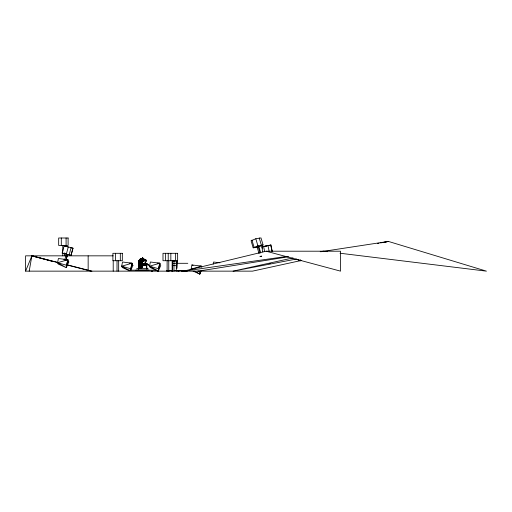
<?xml version="1.0" encoding="UTF-8"?>
<svg xmlns="http://www.w3.org/2000/svg" width="512" height="512" viewBox="0 0 512 512"><rect width="100%" height="100%" fill="white"/><g stroke="black" fill="none" stroke-linecap="round" stroke-linejoin="round"><path stroke-width="0.77" d="M138.47 268.058C138.08 264.512 138.765 260.026 142.285 258.304L145.856 260.102L146.368 260.838L145.184 260.346L144.205 260.589L146.15 261.126M138.458 265.843L138.464 268.966L138.464 263.91L138.861 262.861L138.464 268.966L138.49 264.205M144.282 259.654L146.368 260.838L146.374 260.435L142.285 258.432L140.102 260.218L139.597 259.802L140.23 259.078L140.883 259.328M142.861 258.592L142.714 257.754L142.342 258.528L143.949 259.712L142.669 261.306L141.773 261.306L140.013 260.288L140.224 261.971L139.322 264.448L139.622 268.301L138.432 267.578L138.483 264.102L138.49 266.202M138.426 268.806L141.702 268.038L140.179 265.03L140.941 263.738L141.325 260.922L140.973 259.187L145.856 260.102L145.702 260.832L141.786 258.65L142.496 258.912L142.714 257.882M145.677 263.085L148.422 264.762L145.472 263.61L143.718 264.134L145.478 262.912A0.89 0.89 0.7 0 1 145.683 263.027L145.472 263.667L145.478 262.912L143.776 263.827L145.478 262.97A0.89 0.89 0.7 0 1 145.677 263.085L148.173 264.442L148.429 265.126L145.472 263.667L143.981 263.597L141.702 268.038L138.426 268.64L138.483 264.102L138.451 265.722L139.322 264.448L140.179 265.03L146.784 265.03M146.63 268.557L147.008 268.563L146.63 268.518L146.899 269.107L146.765 265.197L142.637 265.222L146.208 265.197L146.714 268.518M141.658 258.618L140.614 258.925L141.075 258.432L141.658 258.618L140.755 258.835L140.96 259.322L141.075 258.432L141.421 258.829M141.094 259.213L141.773 261.306L145.856 260.102L142.285 258.304L145.856 260.115L145.702 260.832L145.19 260.218L144.224 260.365M144.128 264.486L143.398 264.083L144.051 264.07L145.139 265.146L143.699 264.787M145.472 263.667L148.422 264.717M145.478 262.97L142.925 264.026L145.478 262.912M146.208 265.197L144.954 265.018M146.214 264.55L142.445 263.75L138.464 263.91L138.502 264.301M145.702 260.602L146.368 260.774L144.147 259.514M147.002 268.954L146.63 268.518M147.974 264.666L148.378 265.171M140.013 260.288L139.187 261.274L139.155 263.168L140.179 265.03M144.275 259.75L146.374 260.435M66.272 267.654L66.426 265.216L67.872 259.731L58.413 258.528L57.562 262.726L58.202 264.045L66.272 267.654L57.562 262.726L67.872 259.731L68.8 261.997L66.586 266.95M130.406 270.528L131.974 263.213L122.515 262.01L121.664 266.208L122.304 267.533L129.024 270.541M158.221 271.142L159.827 263.213L149.517 266.208L158.221 271.142L158.381 268.698L159.827 263.213L150.368 262.01L149.517 266.208L150.157 267.533L158.221 271.142L160.755 265.485L159.827 263.213L157.44 263.168M193.082 271.066L199.802 274.074L199.962 271.629L197.741 271.008M297.51 259.629L300.198 260.832L300.275 259.616M141.811 266.624L141.702 268.038L141.83 266.694M141.792 266.464L141.658 267.712L138.995 268.755M141.862 266.144L141.658 267.712L138.426 268.64M29.203 271.142L31.872 255.84L58.048 262.509M139.322 264.448L138.464 263.91L139.187 261.274L140.954 262.797L141.907 262.861L142.246 263.917L141.907 262.861L142.669 261.306L142.317 263.328L142.669 261.306L139.706 263.846M146.765 265.254L146.714 264.787M141.773 261.306L142.707 259.206L143.11 260.755C141.901 261.67 142.074 265.856 142.669 261.306M66.413 266.938L67.872 259.731L63.891 259.654M130.515 270.419L131.974 263.213L129.581 263.168M194.445 271.04L199.802 274.074L200.384 271.187M192.57 269.555L191.098 269.139L191.949 264.941L201.402 266.144L201.869 267.277M213.171 264.109L213.6 262.01L219.904 262.816M142.714 257.754L142.496 258.746M64.122 245.862L72.966 248.192L71.078 255.354L64.685 253.709L62.163 253.03L64.122 245.862L68.269 246.944L64.794 259.878M69.178 254.842L71.059 247.68M69.011 254.842L70.995 255.354L72.966 248.192M146.144 261.062L144.205 260.589M301.709 260.384L252.499 271.142L25.6 271.142L31.872 255.84L57.952 262.598M138.816 260.787L139.302 261.261L139.68 260.717L139.194 260.243L138.816 260.787L139.366 261.21L139.194 260.243C140.986 260.819 137.984 261.747 139.194 260.243L139.782 260.614M130.688 270.432L132.902 265.485L131.974 263.213L121.664 266.208L129.702 270.758M199.802 274.074L201.069 271.245M140.736 259.494L140.23 259.078L139.616 259.987L140.269 260.237M139.622 268.301L142.445 263.75L140.954 262.797M143.718 264.134L143.981 263.693M140.23 259.078L139.597 259.802M138.445 266.65L139.315 265.376L140.55 265.683M138.432 267.578L139.309 266.304L141.658 267.712L143.187 265.056L146.387 264.576M140.614 258.925L141.075 258.432M141.325 260.922L138.464 263.91L139.187 261.274M258.688 246.957L263.072 244.973L260.992 237.926L255.808 238.752L251.091 240.768L253.171 247.808L257.357 247.341M253.171 247.808L257.888 245.798L263.072 244.973M186.362 271.533L186.982 271.142L186.982 271.533L186.362 271.533L186.362 271.142M143.718 264.512L144.371 264.16M141.786 258.65L142.285 258.432M142.906 259.981L141.146 260.051L140.666 260.602L141.139 261.856L142.285 262.08L142.291 263.258M259.027 253.542L256.998 246.682L258.771 246.298L260.57 252.397M146.368 260.474L145.184 260.346L142.656 261.331L143.648 260.8A2.605 2.598 0.7 0 0 144.896 260.429L146.368 260.454L145.856 260.134L144.896 260.557A2.592 2.579 0.7 0 1 143.462 260.922L142.899 260.128M191.098 269.139L201.402 266.144L199.808 266.118M138.989 260.736L139.917 260.467M140.064 268.339L141.677 267.878M183.578 270.611L183.578 271.142L266.138 251.206L340.538 251.206L340.538 271.142L266.138 251.206M293.05 257.907L233.082 271.142L296.621 258.989M321.082 251.718L388.403 241.427L486.4 271.142L340.038 253.235M262.816 251.93L261.792 246.842L270.778 245.037L272.397 251.571M383.718 242.451L388.403 241.427L380.563 242.931M271.085 245.037L261.792 246.842M67.283 262.291L68.8 261.997M131.386 265.779L132.902 265.485M377.421 243.526L378.989 243.232M198.406 271.142L288.826 256.723M323.424 251.206L320.275 251.706L323.424 251.206L327.379 251.693M183.558 271.142L287.072 256.384M266.682 245.882L265.594 246.125M256.998 246.682L257.702 246.682M62.163 253.03L66.387 254.106M113.21 255.84L25.6 255.84L25.6 271.142M173.434 263.302L187.814 263.302M270.195 263.36L269.107 263.61M172.205 265.658L176.32 265.658M136.717 268.64L148.109 268.64M135.923 270.112L148.902 270.112M128.461 270.189L156.365 270.189M172.41 270.419L166.566 270.419L166.566 271.142M175.494 270.419L188.122 270.419M174.08 270.611L186.259 270.611M140.922 266.336L142.426 266.349L140.941 263.738M181.472 271.142L186.675 271.533M143.398 264.083L146.214 264.493L146.208 265.254L146.464 264.55M144.064 265.203L143.187 265.056L142.445 263.75M143.584 259.187L144.32 259.398M67.283 264.864L91.917 271.142M70.893 247.68L72.877 248.192M67.155 264.979L90.931 271.142M31.872 255.84L51.917 261.293M149.517 266.208L158.381 268.698M121.664 266.208L130.528 268.698M57.562 262.726L66.426 265.216M141.798 258.47L145.856 260.102M191.949 264.941L193.094 265.478M297.517 259.315L300.198 260.832M138.803 260.723L139.29 261.19M140.627 258.829L140.96 259.322M145.824 260.198L146.368 260.838M259.226 237.926L261.306 244.973M255.808 238.752L257.888 245.798M258.067 246.298L260.096 253.158M251.962 240.141L254.042 247.187M270.778 245.037L272.09 251.571M267.987 245.562L269.152 251.373M263.616 246.445L264.634 251.533M262.15 246.842L262.438 248.294M183.142 270.611L183.142 271.142M179.085 270.611L179.085 271.142M178.65 270.611L178.65 271.142M177.805 270.611L177.805 271.142M176.32 271.142L176.32 261.114L172.205 261.114L172.205 271.142M175.629 253.306L175.629 260.717M173.978 260.717L173.978 271.142M172.653 270.611L172.653 271.142M172.333 260.717L172.333 271.142M171.795 270.611L171.795 271.142M170.842 253.306L170.842 260.717M169.184 270.419L169.184 271.142M168.762 260.717L168.762 270.394M168.499 271.142L168.499 271.533L167.878 271.533L167.878 271.142M168.211 253.306L168.211 260.717M167.117 260.717L167.117 270.394M165.626 253.306L165.626 260.717M152.275 271.142L152.275 271.533L151.648 271.533L151.648 271.142M120.314 253.306L120.314 260.717M118.662 260.717L118.662 271.142M117.018 260.717L117.018 271.142M115.52 253.306L115.52 260.717M113.21 260.429L113.21 271.142M88.154 255.84L88.154 270.374M66.086 238.003L66.086 245.414M64.435 252.864L64.435 255.84M62.79 245.414L62.79 251.373M62.79 252.864L62.79 255.84M61.299 238.003L61.299 245.414M67.507 254.432L65.99 260.192L67.539 254.432M142.714 257.875L142.291 258.675L142.714 257.875M260.992 256.205L259.93 256.589L261.696 256.205L260.992 256.205M68.102 238.003L58.669 238.003L58.669 245.414L68.102 245.414L68.102 238.003M122.33 253.306L112.896 253.306L112.896 260.717L122.33 260.717L122.33 253.306M177.645 253.306L162.995 253.306L162.995 260.717L177.645 260.717L177.645 253.306M177.088 261.101L176.787 268.525L177.088 261.082"/></g></svg>
